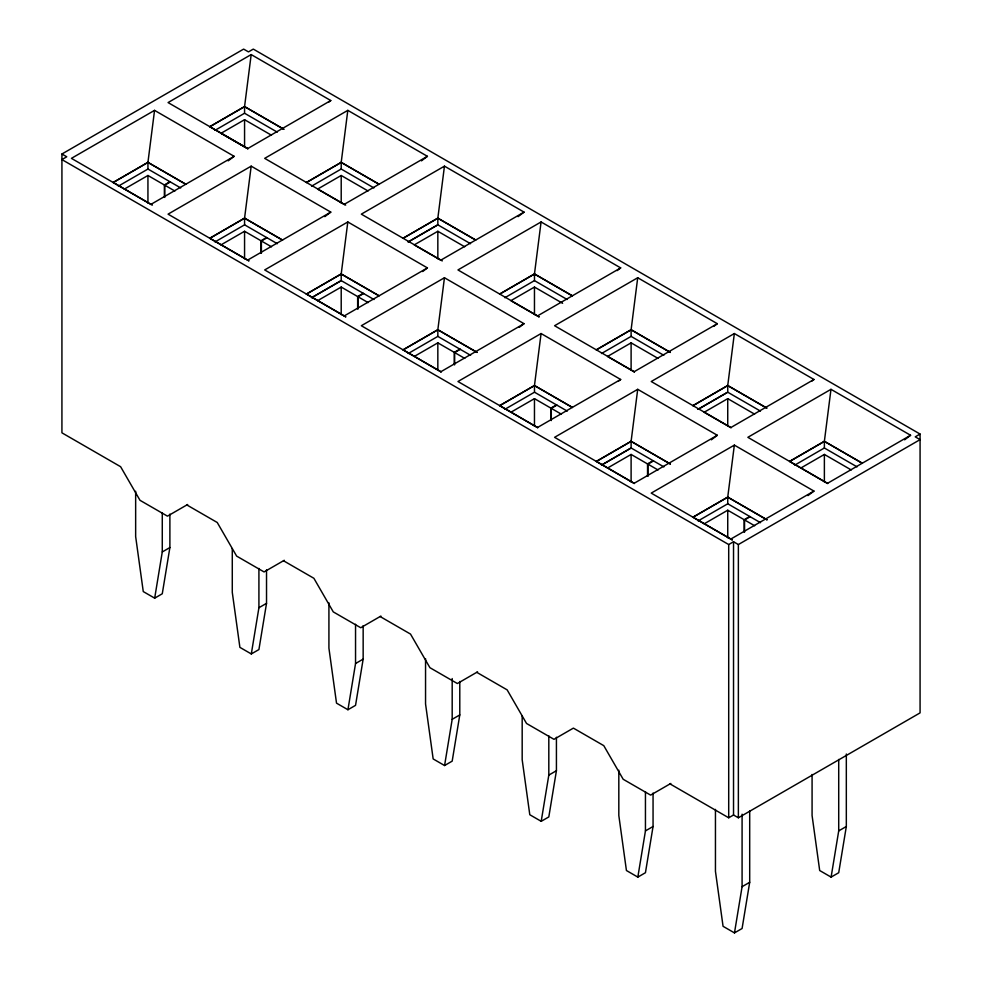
<?xml version="1.0" encoding="UTF-8"?>
<svg xmlns="http://www.w3.org/2000/svg" width="982" height="982" viewBox="0 0 982 982"><rect width="100%" height="100%" fill="white"/><g stroke="black" fill="none" stroke-linecap="round" stroke-linejoin="round"><path stroke-width="1.47" d="M228.18 160.852L234.146 156.322L154.555 110.365L147.938 162.386L147.951 169.051L118.331 186.15M328.393 102.349L330.774 100.532L251.183 54.575L244.567 106.596L244.579 113.261L277.255 132.128M324.809 216.641L330.774 212.112L251.183 166.154L244.567 218.176L244.579 224.841L214.96 241.94M421.45 160.852L427.416 156.322L347.812 110.365L341.208 162.386L341.22 169.051L373.897 187.918M422.641 271.535L427.416 267.902L347.812 221.957L341.208 273.966L341.22 280.631L311.601 297.73L341.208 280.606L373.982 299.522M518.079 216.641L524.044 212.112L444.453 166.154L437.837 218.176L437.849 224.841L470.525 243.708M519.269 327.325L524.044 323.692L444.453 277.746L437.837 329.756L437.849 336.421M617.101 270.627L620.673 267.902L541.082 221.957L534.466 273.966L534.49 280.631L567.154 299.498M618.292 381.298L620.673 379.482L541.082 333.536L534.466 385.545L534.49 392.211L504.858 409.31M713.73 326.417L717.314 323.692L637.711 277.746L631.107 329.756L631.119 336.421M711.349 439.813L717.314 435.272L637.711 389.326L631.107 441.335L631.119 448.001L601.5 465.112L631.107 447.976L663.881 466.904M811.562 381.298L813.943 379.482L734.352 333.536L727.736 385.545L727.748 392.211L760.424 411.077M807.977 495.603L813.943 491.074L734.352 445.116L727.736 497.137L727.748 503.791L698.128 520.902M904.618 439.813L910.584 435.272L830.981 389.326L824.377 441.335L824.389 448.001L857.053 466.867M135.651 491.27L135.651 536.565L143.262 591.569L154.677 598.161L162.275 551.945L162.275 512.678M169.886 514.102L169.886 547.551L162.275 593.766L154.677 598.161M232.28 548.57L232.28 592.355L239.89 647.359L251.306 653.951L258.917 607.735L258.917 568.468M266.527 569.891L266.527 603.341L258.917 649.556L251.306 653.951M328.921 602.85L328.921 648.145L336.519 703.149L347.935 709.741L355.545 663.525L355.545 624.257M363.156 625.681L363.156 659.131L355.545 705.346L347.935 709.741M425.55 658.64L425.55 703.934L433.16 758.939L444.576 765.53L452.186 719.315L452.186 678.537M459.785 681.471L459.785 714.921L452.186 761.136L444.576 765.53M522.178 715.939L522.178 759.724L529.789 814.729L541.205 821.32L548.815 775.105L548.815 735.849M556.426 737.261L556.426 770.71L548.815 816.926L541.205 821.32M618.82 770.219L618.82 815.514L626.43 870.518L637.834 877.11L645.444 830.895L645.444 791.639M653.055 793.063L653.055 826.5L645.444 872.716L637.834 877.11M715.448 809.401L715.448 871.304L723.059 926.308L734.475 932.9L742.085 886.685L742.085 814.201M749.696 810.85L749.696 882.29L742.085 928.506L734.475 932.9M812.077 774.479L812.077 815.514L819.688 870.518L831.103 877.11L838.714 830.895L838.714 759.442M846.324 754.016L846.324 826.5L838.714 872.716L831.103 877.11M113.176 182.492L147.938 162.386L185.868 184.285L147.938 162.386L113.176 182.492L151.203 204.6M209.817 126.703L244.567 106.596L283.798 129.243L244.567 106.596L209.817 126.703L247.722 148.577M209.817 238.282L244.567 218.176L282.497 240.074L244.567 218.176L209.817 238.282L249.023 260.917L168.057 214.15L251.183 166.154M403.074 349.862L437.837 329.756L477.068 352.415L437.837 329.756L403.074 349.862L441.102 371.982M499.715 294.072L534.466 273.966L572.396 295.864L534.466 273.966L499.703 294.048M537.743 427.771L499.703 405.627L534.466 385.545L572.396 407.444M596.344 349.862L631.107 329.756L670.338 352.415L631.107 329.756L596.332 349.838M692.973 517.232L727.736 497.137L766.967 519.785L727.736 497.137L692.973 517.232L732.191 539.879M789.614 461.442L824.377 441.335L862.294 463.234L824.377 441.335L789.614 461.442L827.716 483.598M187.66 504.49L167.456 516.151L140.009 500.317L120.614 466.708L61.927 432.829L61.927 154.002L243.634 49.1L248.471 51.886L253.295 49.1L920.073 434.056L920.073 712.883L738.366 817.785L733.529 814.999L728.705 817.785L670.019 783.906M154.555 110.365L71.416 158.36L152.394 205.115M251.183 54.575L168.057 102.57L247.722 148.564L330.774 100.532M214.96 130.361L244.567 113.237M124.346 189.096L147.938 175.483L164.375 184.972L169.96 181.744M271.425 135.197L244.567 119.694L220.987 133.306L237.423 142.795M164.755 197.419L164.755 185.193L170.34 181.965M151.019 204.317L234.146 156.322M347.812 110.365L264.686 158.36L345.664 205.115M311.601 186.15L341.208 169.027M220.987 244.886L244.567 231.273L261.003 240.762L266.601 237.534M368.066 190.987L341.208 175.483L317.616 189.096L334.052 198.585M261.384 253.221L261.384 240.983L266.981 237.754M247.648 260.107L330.774 212.112M344.289 204.317L427.416 156.322M347.812 221.957L264.686 269.94L345.664 316.695M444.453 166.154L361.327 214.15L442.305 260.905M408.217 241.916L437.837 224.817L408.23 241.94M317.616 300.676L341.208 287.063L357.644 296.552L363.23 293.323M464.695 246.777L437.837 231.273L414.244 244.886L430.681 254.375M358.025 309.011L358.025 296.773L363.61 293.544M344.289 315.897L427.416 267.902M440.918 260.107L524.044 212.112M444.453 277.746L361.327 325.729L440.992 371.736M541.082 221.957L457.956 269.94L538.934 316.695M408.23 353.52L437.837 336.396L470.611 355.312M504.858 297.73L534.466 280.606M414.244 356.466L437.837 342.853L454.273 352.342L459.871 349.113M562.612 303.303L534.466 287.063L510.885 300.676L527.322 310.165M454.654 364.801L454.654 352.563L460.251 349.334M440.918 371.687L524.044 323.692M537.547 315.897L620.673 267.902M162.275 551.945L169.886 547.551M541.082 333.536L457.956 381.519L537.62 427.526M637.711 277.746L554.585 325.729L634.262 371.736M499.715 405.652L534.466 385.545L572.383 407.456M601.5 353.52L631.107 336.396L663.795 355.288M510.885 412.256L534.466 398.643L550.902 408.131L556.499 404.903M657.965 358.356L631.107 342.853L607.514 356.466L623.951 365.955M284.289 560.28L264.084 571.941L236.65 556.107L217.243 522.498L186.862 504.957M551.283 420.591L551.283 408.352L556.88 405.124M537.547 427.477L620.673 379.482M634.188 371.687L717.314 323.692M258.917 607.735L266.527 603.341M637.711 389.326L554.585 437.321L634.262 483.316M734.352 333.536L651.226 381.519L730.89 427.526L813.943 379.482M698.116 409.285L727.736 392.186L698.128 409.31M607.514 468.058L631.107 454.433L647.543 463.921L653.128 460.693M754.593 414.146L727.736 398.643L704.155 412.256L720.579 421.744M380.918 616.07L360.725 627.744L333.279 611.896L313.884 578.288L283.491 560.747M647.924 476.38L647.924 464.142L653.509 460.914M634.188 483.267L717.314 435.272M355.545 663.525L363.156 659.131M734.352 445.116L651.226 493.111L732.204 539.855M830.981 389.326L747.854 437.321L827.519 483.316L910.584 435.272M794.769 465.112L824.377 447.976M704.155 523.848L727.736 510.223L744.172 519.711L749.769 516.483M800.784 468.058L824.377 454.433L851.222 469.936M477.559 671.86L457.354 683.533L429.92 667.686L410.513 634.077L380.12 616.536M744.552 532.17L744.552 519.932L750.15 516.704M730.817 539.057L813.943 491.074M61.927 154.002L66.764 156.789L61.927 159.587L728.705 544.544L733.529 541.745L738.366 544.544L920.073 439.629L915.236 436.843L920.073 434.056M452.186 719.315L459.785 714.921M548.815 775.105L556.426 770.71M670.816 783.452L650.624 795.113L623.177 779.266L603.783 745.657L573.39 728.116L553.983 739.323L526.548 723.476L507.142 689.867L476.761 672.326M645.444 830.895L653.055 826.5M742.085 886.685L749.696 882.29M838.714 830.895L846.324 826.5M237.804 143.016L247.918 148.859M334.432 198.806L344.547 204.649M431.061 254.596L441.176 260.439M527.702 310.386L539.081 316.953M624.331 366.176L634.446 372.018M720.96 421.965L731.074 427.808M147.938 169.027L180.713 187.943M244.567 224.817L277.341 243.732M534.466 392.186L567.24 411.102M727.736 503.766L760.51 522.694M164.755 185.193L174.87 191.024M261.384 240.983L271.498 246.813M358.025 296.773L368.14 302.603M454.654 352.563L464.768 358.405M551.283 408.352L561.397 414.195M647.924 464.142L658.038 469.985M744.552 519.932L754.667 525.775M345.75 316.928L306.433 294.048M634.372 483.561L596.332 461.417M824.377 454.433L824.377 481.966M744.172 519.711L744.172 531.949M738.366 544.544L738.366 817.785M733.529 541.745L733.529 814.999M728.705 544.544L728.705 817.785M727.736 398.643L727.736 426.176M727.736 510.223L727.736 537.755M647.543 463.921L647.543 476.16M631.107 342.853L631.107 370.386M631.107 454.433L631.107 481.966M550.902 408.131L550.902 420.37M534.466 287.063L534.466 314.596M534.466 398.643L534.466 426.176M454.273 352.342L454.273 364.58M437.837 231.273L437.837 258.806M437.837 342.853L437.837 370.386M357.644 296.552L357.644 308.79M341.208 175.483L341.208 203.016M341.208 287.063L341.208 314.596M261.003 240.762L261.003 253M244.567 119.694L244.567 147.226M244.567 231.273L244.567 258.806M164.375 184.972L164.375 197.21M147.938 175.483L147.938 203.016M341.208 162.386L306.445 182.492L341.208 162.386L379.126 184.285L341.208 162.386M341.208 273.966L306.445 294.072L341.208 273.966L379.126 295.864L341.22 274.003M437.837 218.176L403.074 238.282L437.837 218.176L475.767 240.074L437.849 218.213M631.107 441.335L596.344 461.442L631.107 441.335L670.338 463.995L631.107 441.335M727.736 385.545L692.973 405.652L727.736 385.545L766.967 408.205L727.748 385.582"/></g></svg>
